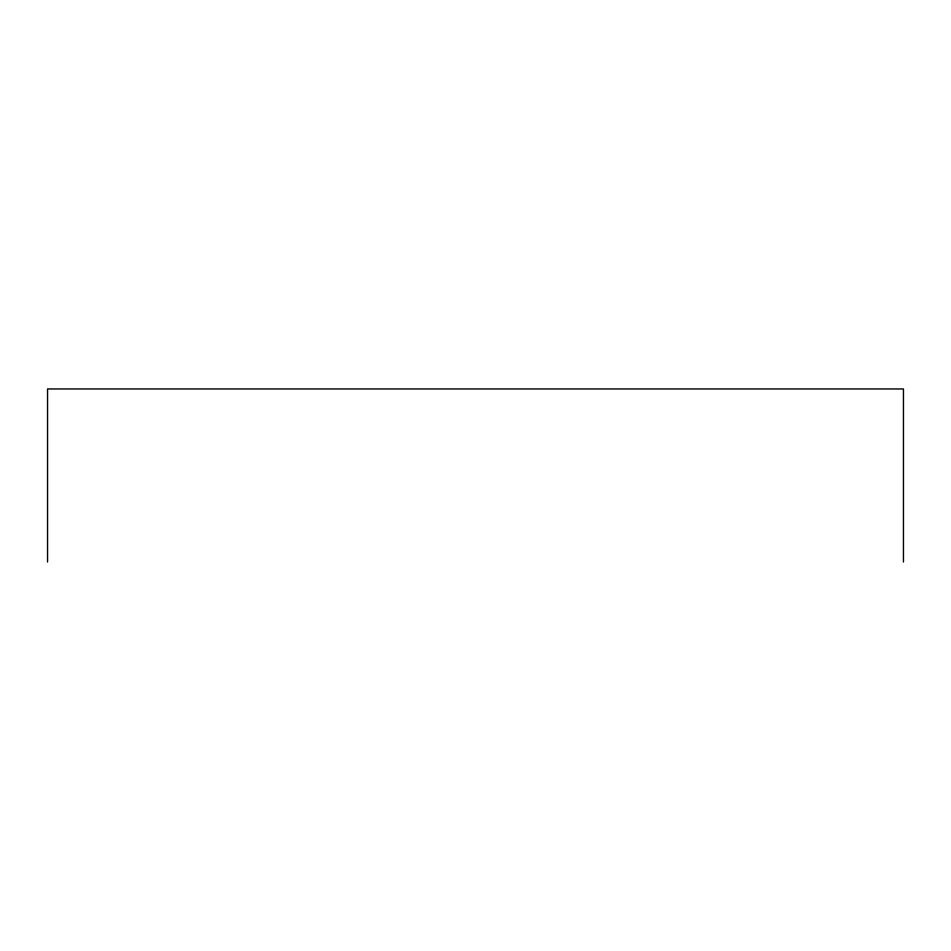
<?xml version="1.0" encoding="UTF-8"?>
<svg xmlns="http://www.w3.org/2000/svg" width="951" height="951" viewBox="0 0 951 951"><rect width="100%" height="100%" fill="white"/><g stroke="black" fill="none" stroke-linecap="round" stroke-linejoin="round"><path stroke-width="1.43" d="M903.45 562.041L903.45 388.959L47.55 388.959L47.55 562.041"/></g></svg>
